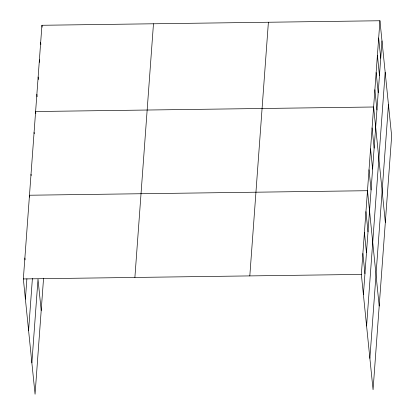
<?xml version="1.0" encoding="UTF-8"?>
<svg xmlns="http://www.w3.org/2000/svg" width="415" height="415" viewBox="0 0 415 415"><rect width="100%" height="100%" fill="white"/><g stroke="black" fill="none" stroke-linecap="round" stroke-linejoin="round"><path stroke-width="0.62" d="M43.565 278.2L35.062 394.25L23.349 278.937L41.936 25.274L379.938 20.75L391.651 136.063L373.064 389.727L361.351 274.414L379.938 20.75M25.403 299.127L26.887 278.833M28.588 330.516L32.401 278.517M31.877 362.86L38.009 279.15L41.194 310.539M134.891 277.443L153.477 23.78M249.814 275.908L268.396 22.244M363.405 294.603L381.987 40.94M366.59 325.993L385.177 72.329M369.879 358.337L388.461 104.673M23.349 278.937L361.351 274.414M378.672 37.998L380.726 58.188M377.411 55.247L379.46 75.437M376.146 72.495L378.195 92.685M374.88 89.749L376.934 109.939M385.333 222.31L373.619 106.997L35.617 111.521L35.809 113.414M372.084 127.924L374.138 148.114M370.554 148.85L372.603 169.04M369.018 169.776L371.067 189.966M379.196 306.016L367.488 190.708L29.481 195.226L29.678 197.12M365.952 211.634L368.001 231.824M364.417 232.561L366.471 252.751M362.886 253.487L364.935 273.677M41.936 25.274L42.128 27.167M40.67 42.522L40.862 44.415M39.409 59.77L39.664 62.297M38.144 77.019L38.398 79.545M36.878 94.272L37.137 96.794M34.082 132.447L34.212 133.708M31.016 174.3L31.146 175.566M24.884 258.011L25.076 259.904"/></g></svg>
